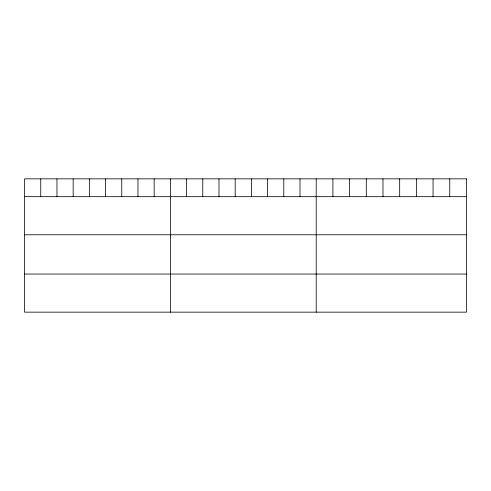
<?xml version="1.0" encoding="UTF-8"?>
<svg xmlns="http://www.w3.org/2000/svg" width="491" height="491" viewBox="0 0 491 491"><rect width="100%" height="100%" fill="white"/><g stroke="black" fill="none" stroke-linecap="round" stroke-linejoin="round"><path stroke-width="0.74" d="M24.55 196.676L466.45 196.676M24.55 234.784L466.45 234.784M24.55 274.046L466.45 274.046M449.756 178.847L449.756 196.676M433.062 178.847L433.062 196.676M416.368 178.847L416.368 196.676M399.674 178.847L399.674 196.676M382.98 178.847L382.98 196.676M366.286 178.847L366.286 196.676M349.592 178.847L349.592 196.676M332.898 178.847L332.898 196.676M316.204 178.847L316.204 312.153M300.001 178.847L300.001 196.676M283.798 178.847L283.798 196.676M267.595 178.847L267.595 196.676M251.392 178.847L251.392 196.676M235.189 178.847L235.189 196.676M218.986 178.847L218.986 196.676M202.783 178.847L202.783 196.676M186.58 178.847L186.58 196.676M170.377 178.847L170.377 312.153M154.174 178.847L154.174 196.676M137.971 178.847L137.971 196.676M121.768 178.847L121.768 196.676M105.565 178.847L105.565 196.676M89.362 178.847L89.362 196.676M73.159 178.847L73.159 196.676M56.956 178.847L56.956 196.676M40.753 178.847L40.753 196.676M466.45 178.847L24.55 178.847L24.55 312.153L466.45 312.153L466.45 178.847"/></g></svg>
